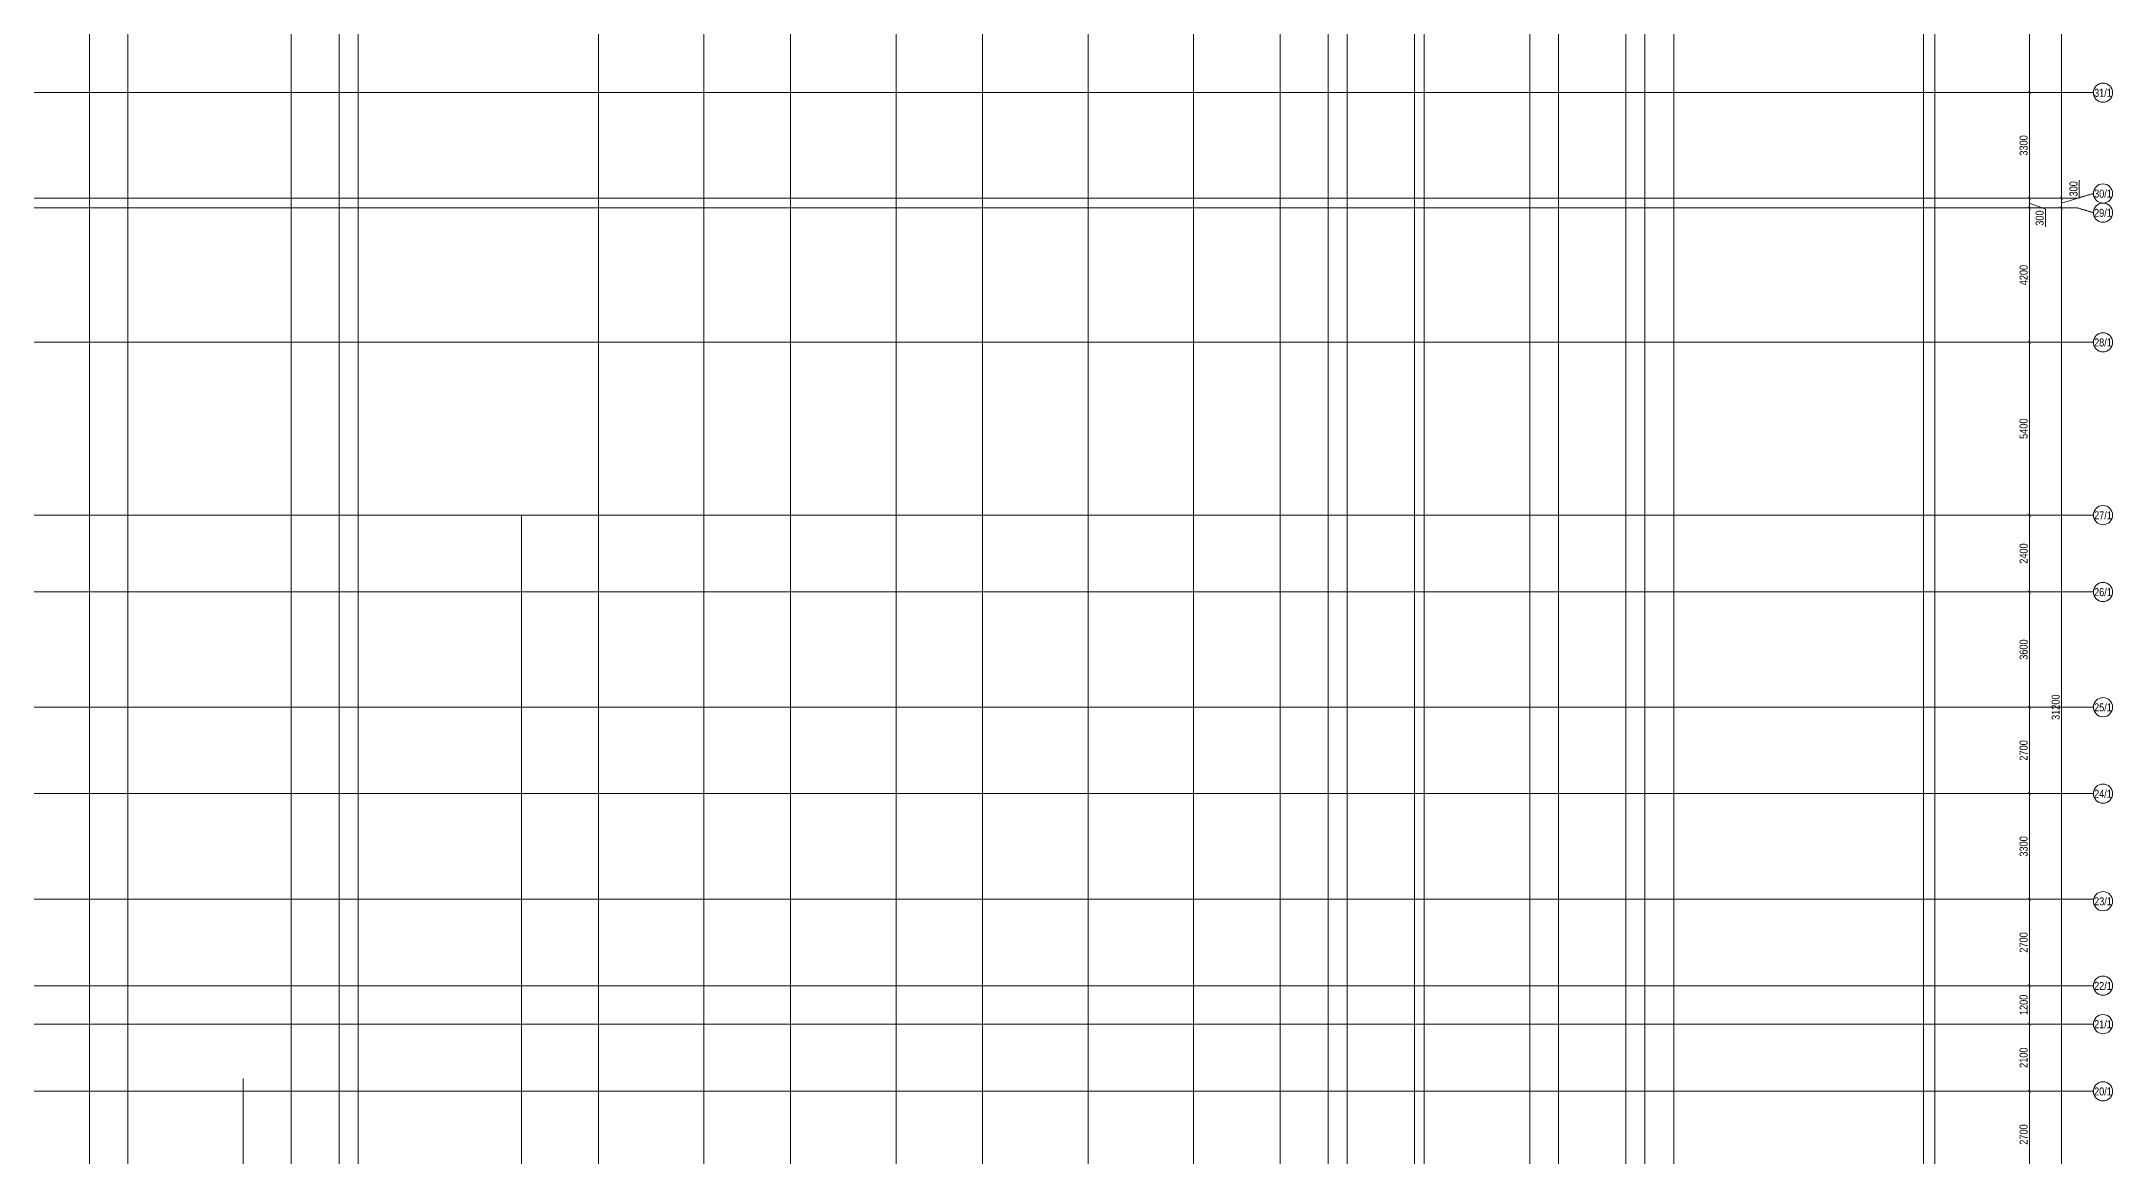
# Model space of a CAD drawing. Header units: millimetres. Extents: x 470010 to 1231400, y -134005 to 421770.
# Drawn here: x 728674 to 793384, y -22750 to 12089 of the extents above; entities that cross this region are included whole.
import ezdxf
from ezdxf.enums import TextEntityAlignment as Align

# ---------------------------------------------------------------- set-up
doc = ezdxf.new("R2010")
doc.units = ezdxf.units.MM
doc.linetypes.add('CENTER2', pattern=[28.575, 19.05, -3.175, 3.175, -3.175])
doc.linetypes.add('DASHED', pattern=[19.05, 12.7, -6.35])
doc.layers.get('Defpoints').update_dxf_attribs({"color": 140})
doc.layers.add('АР_Делит', color=120, linetype='Continuous', lineweight=0, plot=False)
doc.layers.add('РД_Оси_100', color=7, linetype='Continuous', lineweight=0, true_color=0x525252)
doc.layers.add('РД_Оси_размер', color=8, linetype='Continuous', lineweight=0)
doc.styles.add('style1', font='ARIALN.TTF')
doc.styles.add('ккк', font='isocpeur.ttf', dxfattribs={"width": 0.85, "oblique": 15})
doc.dimstyles.new('Dim100_ареал', dxfattribs={"dimscale": 100, "dimtxt": 2.5, "dimasz": 1, "dimexe": 1, "dimexo": 1, "dimgap": 0.5, "dimtad": 1, "dimzin": 12, "dimdsep": 46, "dimtxsty": 'style1', "dimblk": 'ARCHTICK', "dimcen": 1, "dimdle": 1, "dimclrd": 256, "dimclre": 256, "dimaunit": 1, "dimadec": 0, "dimazin": 3, "dimtfac": 1, "dimtmove": 1, "dimatfit": 3, "dimldrblk": 'OPEN30', "dimfxl": 4, "dimfxlon": 1, "dimtolj": 1, "dimtzin": 0, "dimlwd": 9, "dimlwe": 9, "dimarcsym": 0})

# ---------------------------------------------------------------- blocks, each defined once
blk = doc.blocks.new('A-iden')
at = {"linetype": 'Continuous', "lineweight": 5}
blk.add_circle((0, -4), 3, dxfattribs=at)
at = {"color": 0, "linetype": 'Continuous', "lineweight": 20, "style": 'ккк', "width": 0.85}
blk.add_attdef('ID', text='', height=4, dxfattribs=at).set_placement((0.31, -3.85), align=Align.MIDDLE_CENTER)
blk = doc.blocks.new('_ArchTick')
at = {"color": 0, "linetype": 'ByBlock', "const_width": 0.15}
blk.add_lwpolyline([(-0.5, -0.5), (0.5, 0.5)], dxfattribs=at)
blk = doc.blocks.new('*D33')
at = {"layer": 'Defpoints', "color": 0, "transparency": 16777216}
for p in [(116910, 72900), (117910, 72900), (116910, 70200)]:
    blk.add_point(p, dxfattribs=at)
at = {"layer": 'РД_Оси_размер', "lineweight": 9, "transparency": 16777216}
for p, q in [((117510, 72900), (118010, 72900)), ((117910, 70100), (117910, 73000)), ((117510, 70200), (118010, 70200))]:
    blk.add_line(p, q, dxfattribs=at)
at = {"layer": 'РД_Оси_размер', "lineweight": 9, "transparency": 16777216, "xscale": 100, "yscale": 100, "zscale": 100}
for p, rotation in [((117910, 72900), 90), ((117910, 70200), 270)]:
    blk.add_blockref('_ArchTick', p, dxfattribs=dict(at, rotation=rotation))
at = {"layer": 'РД_Оси_размер', "color": 0, "transparency": 16777216, "insert": (117732, 71550), "char_height": 250, "attachment_point": 5, "rotation": 90, "style": 'style1'}
blk.add_mtext('\\A1;2700', dxfattribs=at)
blk = doc.blocks.new('_Open30')
at = {"color": 0, "linetype": 'ByBlock', "lineweight": -2}
for p, q in [((-1, 0.27), (0, 0)), ((0, 0), (-1, -0.27)), ((0, 0), (-1, 0))]:
    blk.add_line(p, q, dxfattribs=at)
blk = doc.blocks.new('*D34')
at = {"layer": 'Defpoints', "color": 0, "transparency": 16777216}
for p in [(116910, 75000), (117910, 75000), (116910, 72900)]:
    blk.add_point(p, dxfattribs=at)
at = {"layer": 'РД_Оси_размер', "lineweight": 9, "transparency": 16777216}
for p, q in [((117910, 72800), (117910, 75100)), ((117510, 75000), (118010, 75000)), ((117510, 72900), (118010, 72900))]:
    blk.add_line(p, q, dxfattribs=at)
at = {"layer": 'РД_Оси_размер', "lineweight": 9, "transparency": 16777216, "xscale": 100, "yscale": 100, "zscale": 100}
for p, rotation in [((117910, 75000), 90), ((117910, 72900), 270)]:
    blk.add_blockref('_ArchTick', p, dxfattribs=dict(at, rotation=rotation))
at = {"layer": 'РД_Оси_размер', "color": 0, "transparency": 16777216, "insert": (117732, 73950), "char_height": 250, "attachment_point": 5, "rotation": 90, "style": 'style1'}
blk.add_mtext('\\A1;2100', dxfattribs=at)
blk = doc.blocks.new('*D35')
at = {"layer": 'Defpoints', "color": 0, "transparency": 16777216}
for p in [(116910, 76200), (117910, 76200), (116910, 75000)]:
    blk.add_point(p, dxfattribs=at)
at = {"layer": 'РД_Оси_размер', "lineweight": 9, "transparency": 16777216}
for p, q in [((117510, 76200), (118010, 76200)), ((117910, 74900), (117910, 76300)), ((117510, 75000), (118010, 75000))]:
    blk.add_line(p, q, dxfattribs=at)
at = {"layer": 'РД_Оси_размер', "lineweight": 9, "transparency": 16777216, "xscale": 100, "yscale": 100, "zscale": 100}
for p, rotation in [((117910, 76200), 90), ((117910, 75000), 270)]:
    blk.add_blockref('_ArchTick', p, dxfattribs=dict(at, rotation=rotation))
at = {"layer": 'РД_Оси_размер', "color": 0, "transparency": 16777216, "insert": (117732, 75600), "char_height": 250, "attachment_point": 5, "rotation": 90, "style": 'style1'}
blk.add_mtext('\\A1;1200', dxfattribs=at)
blk = doc.blocks.new('*D36')
at = {"layer": 'Defpoints', "color": 0, "transparency": 16777216}
for p in [(116910, 78900), (117910, 78900), (116910, 76200)]:
    blk.add_point(p, dxfattribs=at)
at = {"layer": 'РД_Оси_размер', "lineweight": 9, "transparency": 16777216}
for p, q in [((117910, 76100), (117910, 79000)), ((117510, 78900), (118010, 78900)), ((117510, 76200), (118010, 76200))]:
    blk.add_line(p, q, dxfattribs=at)
at = {"layer": 'РД_Оси_размер', "lineweight": 9, "transparency": 16777216, "xscale": 100, "yscale": 100, "zscale": 100}
for p, rotation in [((117910, 78900), 90), ((117910, 76200), 270)]:
    blk.add_blockref('_ArchTick', p, dxfattribs=dict(at, rotation=rotation))
at = {"layer": 'РД_Оси_размер', "color": 0, "transparency": 16777216, "insert": (117732, 77550), "char_height": 250, "attachment_point": 5, "rotation": 90, "style": 'style1'}
blk.add_mtext('\\A1;2700', dxfattribs=at)
blk = doc.blocks.new('*D37')
at = {"layer": 'Defpoints', "color": 0, "transparency": 16777216}
for p in [(116910, 82200), (117910, 82200), (116910, 78900)]:
    blk.add_point(p, dxfattribs=at)
at = {"layer": 'РД_Оси_размер', "lineweight": 9, "transparency": 16777216}
for p, q in [((117510, 82200), (118010, 82200)), ((117910, 78800), (117910, 82300)), ((117510, 78900), (118010, 78900))]:
    blk.add_line(p, q, dxfattribs=at)
at = {"layer": 'РД_Оси_размер', "lineweight": 9, "transparency": 16777216, "xscale": 100, "yscale": 100, "zscale": 100}
for p, rotation in [((117910, 82200), 90), ((117910, 78900), 270)]:
    blk.add_blockref('_ArchTick', p, dxfattribs=dict(at, rotation=rotation))
at = {"layer": 'РД_Оси_размер', "color": 0, "transparency": 16777216, "insert": (117732, 80550), "char_height": 250, "attachment_point": 5, "rotation": 90, "style": 'style1'}
blk.add_mtext('\\A1;3300', dxfattribs=at)
blk = doc.blocks.new('*D38')
at = {"layer": 'Defpoints', "color": 0, "transparency": 16777216}
for p in [(116910, 84900), (117910, 84900), (116910, 82200)]:
    blk.add_point(p, dxfattribs=at)
at = {"layer": 'РД_Оси_размер', "lineweight": 9, "transparency": 16777216}
for p, q in [((117510, 84900), (118010, 84900)), ((117910, 82100), (117910, 85000)), ((117510, 82200), (118010, 82200))]:
    blk.add_line(p, q, dxfattribs=at)
at = {"layer": 'РД_Оси_размер', "lineweight": 9, "transparency": 16777216, "xscale": 100, "yscale": 100, "zscale": 100}
for p, rotation in [((117910, 84900), 90), ((117910, 82200), 270)]:
    blk.add_blockref('_ArchTick', p, dxfattribs=dict(at, rotation=rotation))
at = {"layer": 'РД_Оси_размер', "color": 0, "transparency": 16777216, "insert": (117732, 83550), "char_height": 250, "attachment_point": 5, "rotation": 90, "style": 'style1'}
blk.add_mtext('\\A1;2700', dxfattribs=at)
blk = doc.blocks.new('*D39')
at = {"layer": 'Defpoints', "color": 0, "transparency": 16777216}
for p in [(116910, 88500), (117910, 88500), (116910, 84900)]:
    blk.add_point(p, dxfattribs=at)
at = {"layer": 'РД_Оси_размер', "lineweight": 9, "transparency": 16777216}
for p, q in [((117510, 88500), (118010, 88500)), ((117910, 84800), (117910, 88600)), ((117510, 84900), (118010, 84900))]:
    blk.add_line(p, q, dxfattribs=at)
at = {"layer": 'РД_Оси_размер', "lineweight": 9, "transparency": 16777216, "xscale": 100, "yscale": 100, "zscale": 100}
for p, rotation in [((117910, 88500), 90), ((117910, 84900), 270)]:
    blk.add_blockref('_ArchTick', p, dxfattribs=dict(at, rotation=rotation))
at = {"layer": 'РД_Оси_размер', "color": 0, "transparency": 16777216, "insert": (117732, 86700), "char_height": 250, "attachment_point": 5, "rotation": 90, "style": 'style1'}
blk.add_mtext('\\A1;3600', dxfattribs=at)
blk = doc.blocks.new('*D40')
at = {"layer": 'Defpoints', "color": 0, "transparency": 16777216}
for p in [(116910, 90900), (117910, 90900), (116910, 88500)]:
    blk.add_point(p, dxfattribs=at)
at = {"layer": 'РД_Оси_размер', "lineweight": 9, "transparency": 16777216}
for p, q in [((117510, 90900), (118010, 90900)), ((117910, 88400), (117910, 91000)), ((117510, 88500), (118010, 88500))]:
    blk.add_line(p, q, dxfattribs=at)
at = {"layer": 'РД_Оси_размер', "lineweight": 9, "transparency": 16777216, "xscale": 100, "yscale": 100, "zscale": 100}
for p, rotation in [((117910, 90900), 90), ((117910, 88500), 270)]:
    blk.add_blockref('_ArchTick', p, dxfattribs=dict(at, rotation=rotation))
at = {"layer": 'РД_Оси_размер', "color": 0, "transparency": 16777216, "insert": (117732, 89700), "char_height": 250, "attachment_point": 5, "rotation": 90, "style": 'style1'}
blk.add_mtext('\\A1;2400', dxfattribs=at)
blk = doc.blocks.new('*D41')
at = {"layer": 'Defpoints', "color": 0, "transparency": 16777216}
for p in [(116910, 96300), (117910, 96300), (116910, 90900)]:
    blk.add_point(p, dxfattribs=at)
at = {"layer": 'РД_Оси_размер', "lineweight": 9, "transparency": 16777216}
for p, q in [((117510, 96300), (118010, 96300)), ((117910, 90800), (117910, 96400)), ((117510, 90900), (118010, 90900))]:
    blk.add_line(p, q, dxfattribs=at)
at = {"layer": 'РД_Оси_размер', "lineweight": 9, "transparency": 16777216, "xscale": 100, "yscale": 100, "zscale": 100}
for p, rotation in [((117910, 96300), 90), ((117910, 90900), 270)]:
    blk.add_blockref('_ArchTick', p, dxfattribs=dict(at, rotation=rotation))
at = {"layer": 'РД_Оси_размер', "color": 0, "transparency": 16777216, "insert": (117732, 93600), "char_height": 250, "attachment_point": 5, "rotation": 90, "style": 'style1'}
blk.add_mtext('\\A1;5400', dxfattribs=at)
blk = doc.blocks.new('*D42')
at = {"layer": 'Defpoints', "color": 0, "transparency": 16777216}
for p in [(116910, 100500), (117910, 100500), (116910, 96300)]:
    blk.add_point(p, dxfattribs=at)
at = {"layer": 'РД_Оси_размер', "lineweight": 9, "transparency": 16777216}
for p, q in [((117510, 100500), (118010, 100500)), ((117910, 96200), (117910, 100600)), ((117510, 96300), (118010, 96300))]:
    blk.add_line(p, q, dxfattribs=at)
at = {"layer": 'РД_Оси_размер', "lineweight": 9, "transparency": 16777216, "xscale": 100, "yscale": 100, "zscale": 100}
for p, rotation in [((117910, 100500), 90), ((117910, 96300), 270)]:
    blk.add_blockref('_ArchTick', p, dxfattribs=dict(at, rotation=rotation))
at = {"layer": 'РД_Оси_размер', "color": 0, "transparency": 16777216, "insert": (117732, 98400), "char_height": 250, "attachment_point": 5, "rotation": 90, "style": 'style1'}
blk.add_mtext('\\A1;4200', dxfattribs=at)
blk = doc.blocks.new('*D43')
at = {"layer": 'Defpoints', "color": 0, "transparency": 16777216}
for p in [(116910, 100800), (116910, 100500), (117910, 100800)]:
    blk.add_point(p, dxfattribs=at)
at = {"layer": 'РД_Оси_размер', "lineweight": 9, "transparency": 16777216}
for p, q in [((117510, 100800), (118010, 100800)), ((117510, 100500), (118010, 100500)), ((117910, 100400), (117910, 100900)), ((117910, 100650), (118410, 100458)), ((118410, 100458), (118410, 99905))]:
    blk.add_line(p, q, dxfattribs=at)
at = {"layer": 'РД_Оси_размер', "lineweight": 9, "transparency": 16777216, "xscale": 100, "yscale": 100, "zscale": 100}
for p, rotation in [((117910, 100800), 90), ((117910, 100500), 270)]:
    blk.add_blockref('_ArchTick', p, dxfattribs=dict(at, rotation=rotation))
at = {"layer": 'РД_Оси_размер', "color": 0, "transparency": 16777216, "insert": (118232, 100182), "char_height": 250, "attachment_point": 5, "rotation": 90, "style": 'style1'}
blk.add_mtext('\\A1;300', dxfattribs=at)
blk = doc.blocks.new('*D44')
at = {"layer": 'Defpoints', "color": 0, "transparency": 16777216}
for p in [(116910, 104100), (117910, 104100), (116910, 100800)]:
    blk.add_point(p, dxfattribs=at)
at = {"layer": 'РД_Оси_размер', "lineweight": 9, "transparency": 16777216}
for p, q in [((117910, 100700), (117910, 104200)), ((117510, 104100), (118010, 104100)), ((117510, 100800), (118010, 100800))]:
    blk.add_line(p, q, dxfattribs=at)
at = {"layer": 'РД_Оси_размер', "lineweight": 9, "transparency": 16777216, "xscale": 100, "yscale": 100, "zscale": 100}
for p, rotation in [((117910, 104100), 90), ((117910, 100800), 270)]:
    blk.add_blockref('_ArchTick', p, dxfattribs=dict(at, rotation=rotation))
at = {"layer": 'РД_Оси_размер', "color": 0, "transparency": 16777216, "insert": (117732, 102450), "char_height": 250, "attachment_point": 5, "rotation": 90, "style": 'style1'}
blk.add_mtext('\\A1;3300', dxfattribs=at)
blk = doc.blocks.new('*D45')
at = {"layer": 'Defpoints', "color": 0, "transparency": 16777216}
for p in [(116910, 110100), (117910, 110100), (116910, 104100)]:
    blk.add_point(p, dxfattribs=at)
at = {"layer": 'РД_Оси_размер', "lineweight": 9, "transparency": 16777216}
for p, q in [((117510, 110100), (118010, 110100)), ((117910, 104000), (117910, 110200)), ((117510, 104100), (118010, 104100))]:
    blk.add_line(p, q, dxfattribs=at)
at = {"layer": 'РД_Оси_размер', "lineweight": 9, "transparency": 16777216, "xscale": 100, "yscale": 100, "zscale": 100}
for p, rotation in [((117910, 110100), 90), ((117910, 104100), 270)]:
    blk.add_blockref('_ArchTick', p, dxfattribs=dict(at, rotation=rotation))
at = {"layer": 'РД_Оси_размер', "color": 0, "transparency": 16777216, "insert": (117732, 107100), "char_height": 250, "attachment_point": 5, "rotation": 90, "style": 'style1'}
blk.add_mtext('\\A1;6000', dxfattribs=at)
blk = doc.blocks.new('*D209')
at = {"layer": 'Defpoints', "color": 0, "transparency": 16777216}
for p in [(114955, 100500), (118910, 100500), (116910, 69300)]:
    blk.add_point(p, dxfattribs=at)
at = {"layer": 'РД_Оси_размер', "lineweight": 9, "transparency": 16777216}
for p, q in [((118510, 100500), (119010, 100500)), ((118910, 69200), (118910, 100600)), ((118510, 69300), (119010, 69300))]:
    blk.add_line(p, q, dxfattribs=at)
at = {"layer": 'РД_Оси_размер', "lineweight": 9, "transparency": 16777216, "xscale": 100, "yscale": 100, "zscale": 100}
for p, rotation in [((118910, 100500), 90), ((118910, 69300), 270)]:
    blk.add_blockref('_ArchTick', p, dxfattribs=dict(at, rotation=rotation))
at = {"layer": 'РД_Оси_размер', "color": 0, "transparency": 16777216, "insert": (118732, 84900), "char_height": 250, "attachment_point": 5, "rotation": 90, "style": 'style1'}
blk.add_mtext('\\A1;31200', dxfattribs=at)
blk = doc.blocks.new('*D208')
at = {"layer": 'Defpoints', "color": 0, "transparency": 16777216}
for p in [(114955, 100500), (116910, 100800), (118910, 100800)]:
    blk.add_point(p, dxfattribs=at)
at = {"layer": 'РД_Оси_размер', "lineweight": 9, "transparency": 16777216}
for p, q in [((119468, 100817), (119468, 101370)), ((118510, 100800), (119010, 100800)), ((118510, 100500), (119010, 100500)), ((118910, 100400), (118910, 100900)), ((118910, 100650), (119468, 100817))]:
    blk.add_line(p, q, dxfattribs=at)
at = {"layer": 'РД_Оси_размер', "lineweight": 9, "transparency": 16777216, "xscale": 100, "yscale": 100, "zscale": 100}
for p, rotation in [((118910, 100800), 90), ((118910, 100500), 270)]:
    blk.add_blockref('_ArchTick', p, dxfattribs=dict(at, rotation=rotation))
at = {"layer": 'РД_Оси_размер', "color": 0, "transparency": 16777216, "insert": (119290, 101094), "char_height": 250, "attachment_point": 5, "rotation": 90, "style": 'style1'}
blk.add_mtext('\\A1;300', dxfattribs=at)
blk = doc.blocks.new('*D52')
at = {"layer": 'Defpoints', "color": 0, "transparency": 16777216}
for p in [(116910, 134700), (118910, 134700), (116910, 100800)]:
    blk.add_point(p, dxfattribs=at)
at = {"layer": 'РД_Оси_размер', "lineweight": 9, "transparency": 16777216}
for p, q in [((118510, 134700), (119010, 134700)), ((118910, 100700), (118910, 134800)), ((118510, 100800), (119010, 100800))]:
    blk.add_line(p, q, dxfattribs=at)
at = {"layer": 'РД_Оси_размер', "lineweight": 9, "transparency": 16777216, "xscale": 100, "yscale": 100, "zscale": 100}
for p, rotation in [((118910, 134700), 90), ((118910, 100800), 270)]:
    blk.add_blockref('_ArchTick', p, dxfattribs=dict(at, rotation=rotation))
at = {"layer": 'РД_Оси_размер', "color": 0, "transparency": 16777216, "insert": (118732, 117750), "char_height": 250, "attachment_point": 5, "rotation": 90, "style": 'style1'}
blk.add_mtext('\\A1;33900', dxfattribs=at)
blk = doc.blocks.new('СОШ_2200_АР_ОСИ_М100_28.05.24')
at = {"layer": 'АР_Делит', "color": 251, "linetype": 'DASHED', "true_color": 0x636466}
blk.add_lwpolyline([(-355, 13145), (-355, 100855), (37145, 100855), (37145, 129155), (72745, 129155), (72745, 135155), (114955, 135155), (114955, -355)], dxfattribs=at)
at = {"layer": 'РД_Оси_100', "color": 251, "linetype": 'CENTER2', "true_color": 0x636466}
for p, q in [((63600, -6155), (63600, 139938.679)), ((65100, -6155), (65100, 139938.679)), ((73200, -6155), (73200, 139938.679)), ((79200, -6155), (79200, 139938.679)), ((85200, -6155), (85200, 139938.679)), ((88500, -6155), (88500, 139938.679)), ((91800, -6155), (91800, 139938.679)), ((94500, -6155), (94500, 139938.679)), ((96000, -6155), (96000, 139938.679)), ((102300, -6155), (102300, 139938.679)), ((114600, -6155), (114600, 139938.679)), ((-5954.958, 104100), (119910, 104100)), ((-5954.958, 96300), (119910, 96300)), ((-5954.958, 90900), (119910, 90900)), ((70800, -6155), (70800, 90900)), ((-5954.958, 88500), (119910, 88500)), ((-5954.958, 84900), (119910, 84900)), ((119910, 82200), (-5954.958, 82200)), ((-5954.958, 78900), (119910, 78900)), ((119910, 76200), (-5954.958, 76200)), ((-5954.958, 75000), (119910, 75000)), ((62100, -6155), (62100, 73302.739)), ((-5954.958, 72900), (95715.503, 72900)), ((89599.446, 72900), (119910, 72900))]:
    blk.add_line(p, q, dxfattribs=at)
for points in [[(57300, 139938.679), (57300, -6155)], [(58500, 139938.679), (58500, -6155)], [(65700, -6155), (65700, 139938.679)], [(76500, 139938.679), (76500, -6155)], [(82500, 139938.679), (82500, -6155)], [(96600, -6155), (96600, 139938.679)], [(98700, -6194.98), (98700, 139538.679), (98550, 139938.679)], [(99000, -6195.83), (99000, 139538.679), (99150, 139938.679)], [(103200, -6155), (103200, 139938.679)], [(105300, -6155), (105300, 139938.679)], [(105900, 139938.679), (105900, -6155)], [(106800, -6155), (106800, 139938.679)], [(119910, 100950), (119410, 100800), (-5454.958, 100800), (-5954.958, 100950)], [(119910, 100350), (119410, 100500), (-5454.958, 100500), (-5954.958, 100350)]]:
    blk.add_lwpolyline(points, dxfattribs=at)
at = {"layer": 'РД_Оси_100', "color": 251, "true_color": 0x636466}
ref = blk.add_blockref('A-iden', (120210, 104500), dxfattribs=dict(at, xscale=100, yscale=100, zscale=100))
ref.add_attrib('ID', '31/1', dxfattribs={"layer": '0', "linetype": 'Continuous', "height": 250, "style": 'style1'}).set_placement((120210, 104100), align=Align.MIDDLE)
ref = blk.add_blockref('A-iden', (120210, 101350), dxfattribs=dict(at, xscale=100, yscale=100, zscale=100))
ref.add_attrib('ID', '30/1', dxfattribs={"layer": '0', "linetype": 'Continuous', "height": 250, "style": 'style1'}).set_placement((120210, 100950), align=Align.MIDDLE)
ref = blk.add_blockref('A-iden', (120210, 100750), dxfattribs=dict(at, xscale=100, yscale=100, zscale=100))
ref.add_attrib('ID', '29/1', dxfattribs={"layer": '0', "linetype": 'Continuous', "height": 250, "style": 'style1'}).set_placement((120210, 100350), align=Align.MIDDLE)
ref = blk.add_blockref('A-iden', (120210, 96700), dxfattribs=dict(at, xscale=100, yscale=100, zscale=100))
ref.add_attrib('ID', '28/1', dxfattribs={"layer": '0', "linetype": 'Continuous', "height": 250, "style": 'style1'}).set_placement((120210, 96300), align=Align.MIDDLE)
ref = blk.add_blockref('A-iden', (120210, 91300), dxfattribs=dict(at, xscale=100, yscale=100, zscale=100))
ref.add_attrib('ID', '27/1', dxfattribs={"layer": '0', "linetype": 'Continuous', "height": 250, "style": 'style1'}).set_placement((120210, 90900), align=Align.MIDDLE)
ref = blk.add_blockref('A-iden', (120210, 88900), dxfattribs=dict(at, xscale=100, yscale=100, zscale=100))
ref.add_attrib('ID', '26/1', dxfattribs={"layer": '0', "linetype": 'Continuous', "height": 250, "style": 'style1'}).set_placement((120210, 88500), align=Align.MIDDLE)
ref = blk.add_blockref('A-iden', (120210, 85300), dxfattribs=dict(at, xscale=100, yscale=100, zscale=100))
ref.add_attrib('ID', '25/1', dxfattribs={"layer": '0', "linetype": 'Continuous', "height": 250, "style": 'style1'}).set_placement((120210, 84900), align=Align.MIDDLE)
ref = blk.add_blockref('A-iden', (120210, 82600), dxfattribs=dict(at, xscale=100, yscale=100, zscale=100))
ref.add_attrib('ID', '24/1', dxfattribs={"layer": '0', "linetype": 'Continuous', "height": 250, "style": 'style1'}).set_placement((120210, 82200), align=Align.MIDDLE)
ref = blk.add_blockref('A-iden', (120210, 79239.148), dxfattribs=dict(at, xscale=100, yscale=100, zscale=100))
ref.add_attrib('ID', '23/1', dxfattribs={"layer": '0', "linetype": 'Continuous', "height": 250, "style": 'style1'}).set_placement((120210, 78839.148), align=Align.MIDDLE)
ref = blk.add_blockref('A-iden', (120210, 76600), dxfattribs=dict(at, xscale=100, yscale=100, zscale=100))
ref.add_attrib('ID', '22/1', dxfattribs={"layer": '0', "linetype": 'Continuous', "height": 250, "style": 'style1'}).set_placement((120210, 76200), align=Align.MIDDLE)
ref = blk.add_blockref('A-iden', (120210, 75400), dxfattribs=dict(at, xscale=100, yscale=100, zscale=100))
ref.add_attrib('ID', '21/1', dxfattribs={"layer": '0', "linetype": 'Continuous', "height": 250, "style": 'style1'}).set_placement((120210, 75000), align=Align.MIDDLE)
ref = blk.add_blockref('A-iden', (120210, 73300), dxfattribs=dict(at, xscale=100, yscale=100, zscale=100))
ref.add_attrib('ID', '20/1', dxfattribs={"layer": '0', "linetype": 'Continuous', "height": 250, "style": 'style1'}).set_placement((120210, 72900), align=Align.MIDDLE)
at = {"layer": 'РД_Оси_размер', "color": 251, "true_color": 0x636466}
for base, p1, p2, picture, middle in [((118910, 134700), (116910, 100800), (116910, 134700), '*D52', (118732.357, 117750)), ((117910, 110100), (116910, 104100), (116910, 110100), '*D45', (117732.357, 107100)), ((117910, 104100), (116910, 100800), (116910, 104100), '*D44', (117732.357, 102450)), ((118910, 100800), (114955, 100500), (116910, 100800), '*D208', (119290.286, 100867.379)), ((118910, 100500), (116910, 69300), (114955, 100500), '*D209', (118732.357, 84900)), ((117910, 100500), (116910, 96300), (116910, 100500), '*D42', (117732.357, 98400)), ((117910, 96300), (116910, 90900), (116910, 96300), '*D41', (117732.357, 93600)), ((117910, 90900), (116910, 88500), (116910, 90900), '*D40', (117732.357, 89700)), ((117910, 88500), (116910, 84900), (116910, 88500), '*D39', (117732.357, 86700)), ((117910, 84900), (116910, 82200), (116910, 84900), '*D38', (117732.357, 83550)), ((117910, 82200), (116910, 78900), (116910, 82200), '*D37', (117732.357, 80550)), ((117910, 78900), (116910, 76200), (116910, 78900), '*D36', (117732.357, 77550)), ((117910, 76200), (116910, 75000), (116910, 76200), '*D35', (117732.357, 75600)), ((117910, 75000), (116910, 72900), (116910, 75000), '*D34', (117732.357, 73950)), ((117910, 72900), (116910, 70200), (116910, 72900), '*D33', (117732.357, 71550))]:
    dim = blk.add_linear_dim(base=base, p1=p1, p2=p2, angle=90, dimstyle='Dim100_ареал', dxfattribs=at)
    dim.commit()
    dim.dimension.update_dxf_attribs({"geometry": picture, "text_midpoint": middle})
dim = blk.add_linear_dim(base=(117910, 100800), p1=(116910, 100500), p2=(116910, 100800), angle=90, dimstyle='Dim100_ареал', dxfattribs=at)
dim.commit()
dim.dimension.update_dxf_attribs({"geometry": '*D43', "text_midpoint": (118410, 100407.707), "dimtype": 128})
blk = doc.blocks.new('A$C9108343f')
at = {"layer": 'РД_Оси_100'}
blk.add_blockref('СОШ_2200_АР_ОСИ_М100_28.05.24', (7155, 6755), dxfattribs=at)
at = {"layer": 'Defpoints', "color": 18, "true_color": 0x000000, "style": 'style1'}
for p in [(143949, 316089), (143975, 281640), (143890, 273245), (143840, 264277), (143968, 254892), (12252, 104178), (12383, 96023)]:
    blk.add_attdef('АР-ПОМЕЩЕНИЕ:НАИМЕНОВАНИЕ', text='', height=100, dxfattribs=at).set_placement(p, align=Align.MIDDLE)
at = {"layer": 'Defpoints', "color": 18, "true_color": 0x000000, "style": 'style1', "flags": 8}
for p in [(143951, 279099), (143848, 269251), (143875, 260094), (144050, 250825), (163419, 238153), (143343, 237876), (155897, 237966), (183037, 237966)]:
    blk.add_attdef('АР-ПОМЕЩЕНИЕ:НАИМЕНОВАНИЕ', text='', height=100, dxfattribs=at).set_placement(p, align=Align.MIDDLE)

msp = doc.modelspace()

# ---------------------------------------------------------------- block references
msp.add_blockref('A$C9108343f', (665718.612, -100366.242))
at = {"layer": 'РД_Оси_100'}
msp.add_blockref('СОШ_2200_АР_ОСИ_М100_28.05.24', (672873.57, -93611.242), dxfattribs=at)

doc.saveas('drawing.dxf')
